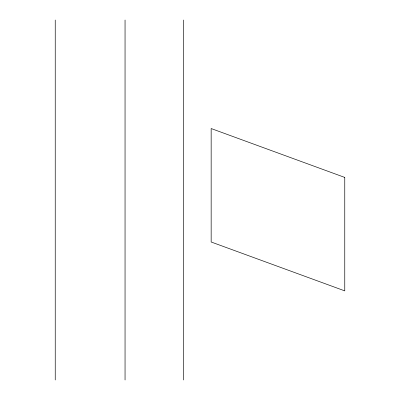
<?xml version="1.0" encoding="UTF-8"?>
<svg xmlns="http://www.w3.org/2000/svg" width="400" height="400" viewBox="0 0 400 400"><rect width="100%" height="100%" fill="white"/><g stroke="black" fill="none" stroke-linecap="round" stroke-linejoin="round"><path stroke-width="0.6" d="M183.6 20L183.6 380M125.05 20L125.05 380M55.24 20L55.24 380M344.76 177.425L211.16 128.545L211.16 242L344.76 290.88L344.76 177.425"/></g></svg>
